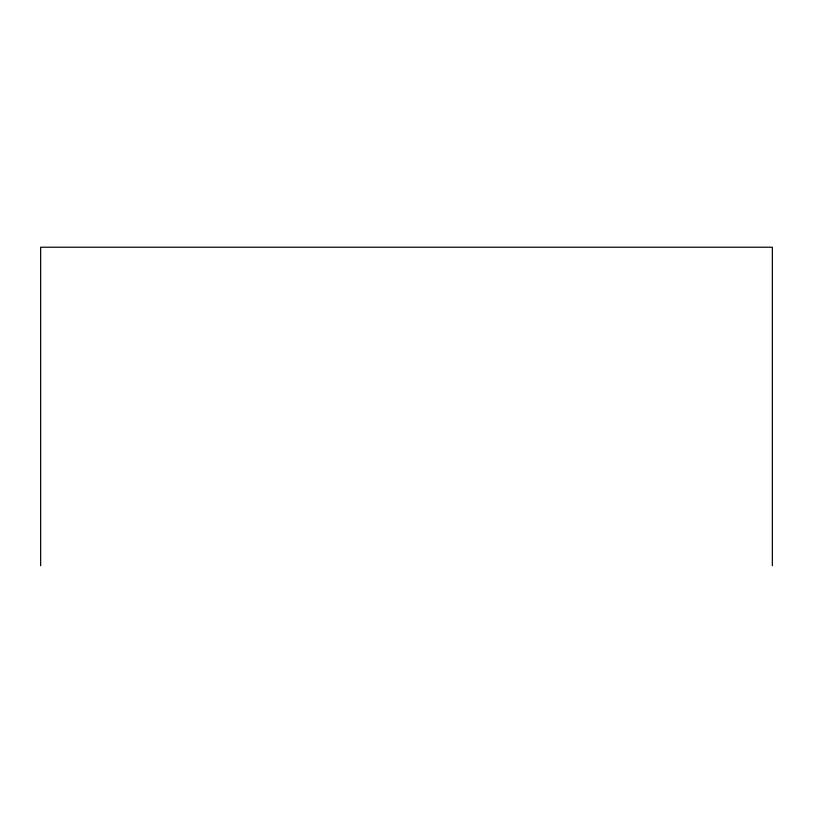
<?xml version="1.0" encoding="UTF-8"?>
<svg xmlns="http://www.w3.org/2000/svg" width="813" height="813" viewBox="0 0 813 813"><rect width="100%" height="100%" fill="white"/><g stroke="black" fill="none" stroke-linecap="round" stroke-linejoin="round"><path stroke-width="1.22" d="M772.35 565.777L772.35 247.223L40.65 247.223L40.65 565.777"/></g></svg>
